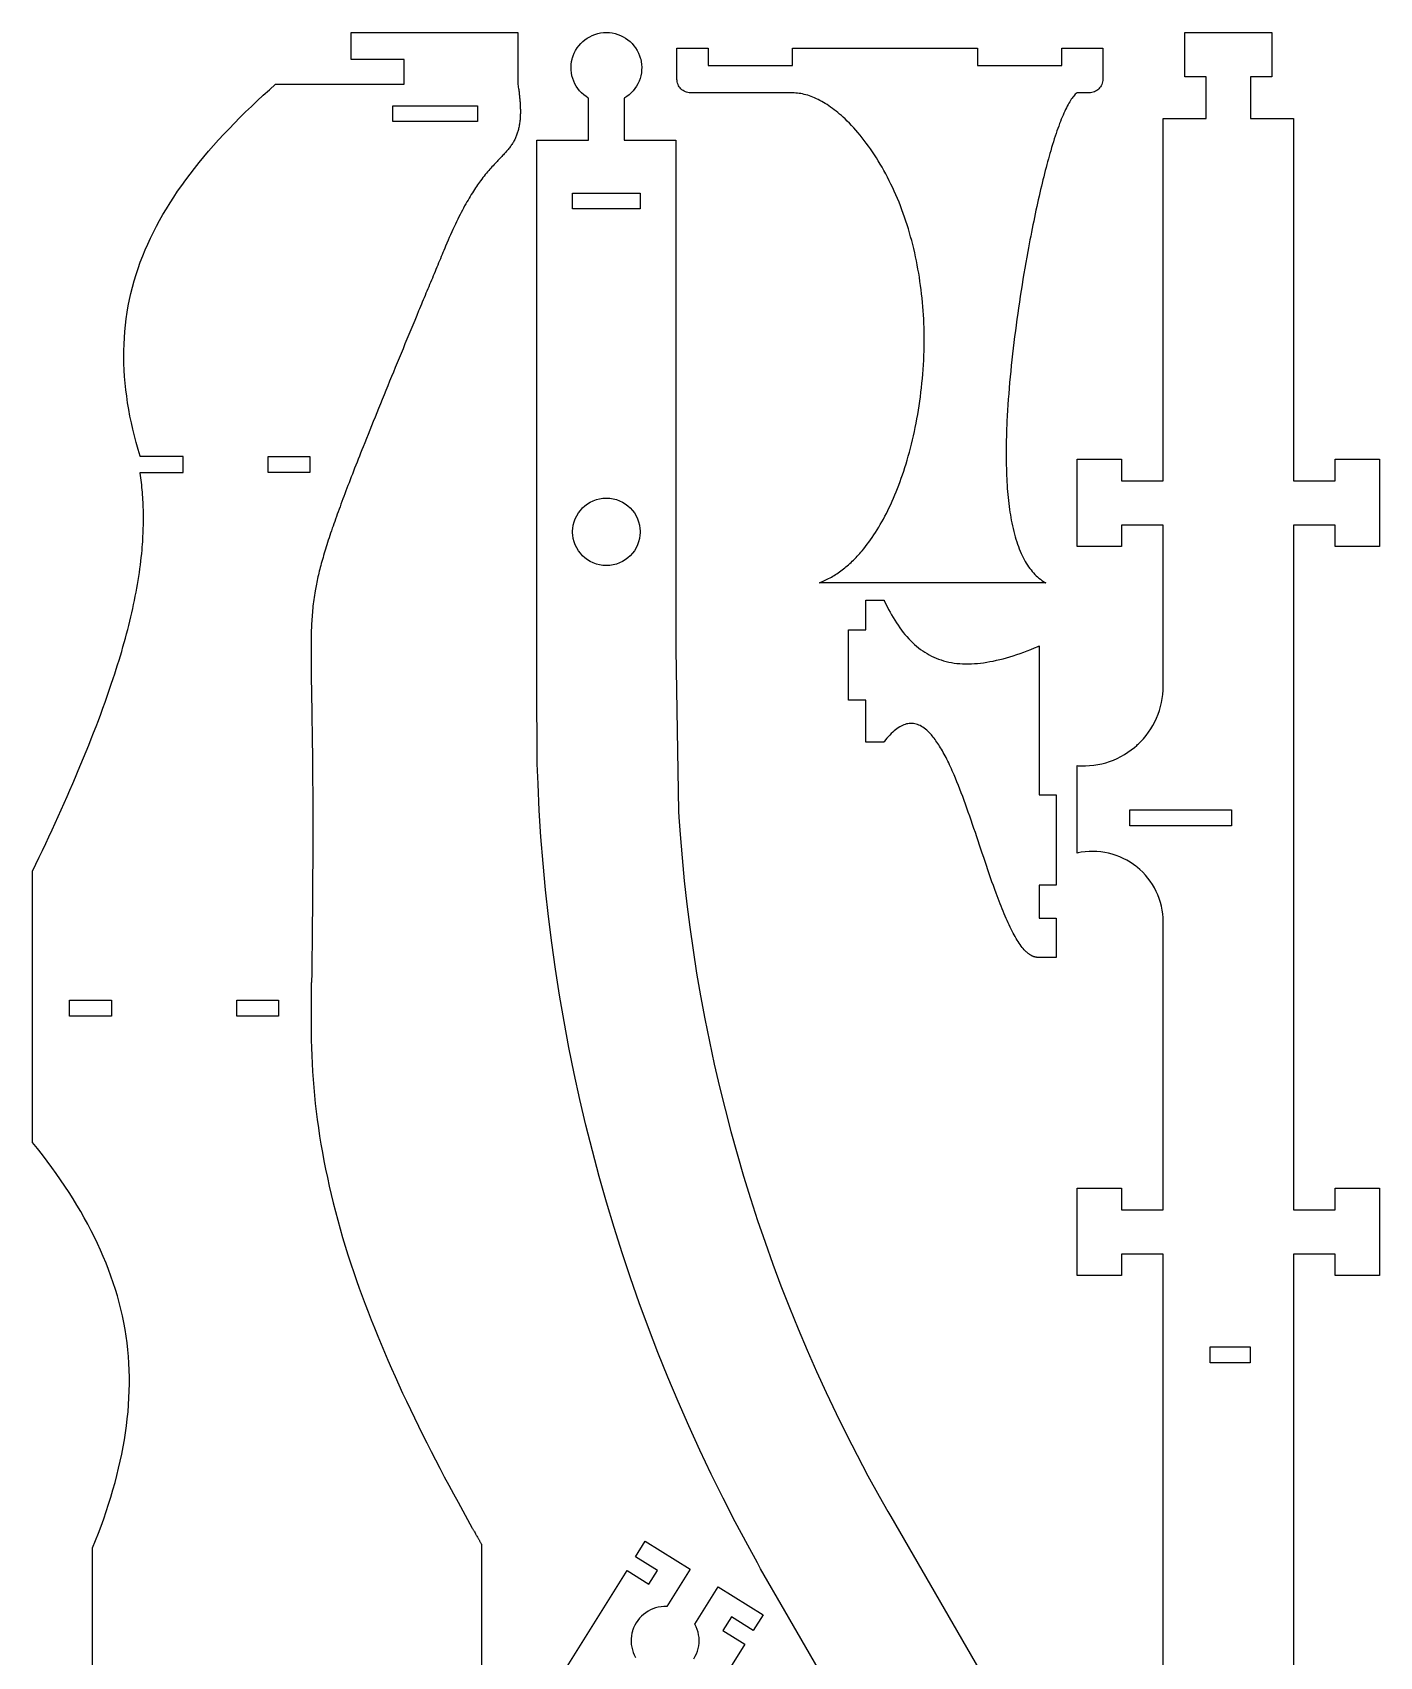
# Model space of a CAD drawing. Extents: x 0 to 250, y 0 to 397.
# Drawn here: x 0 to 156.6, y 208.2 to 397.1 of the extents above; entities that cross this region are included whole.
import ezdxf

# ---------------------------------------------------------------- set-up
doc = ezdxf.new("R2010")
doc.units = 0
doc.layers.get('0').update_dxf_attribs({"linetype": 'CONTINUOUS'})

msp = doc.modelspace()

# ---------------------------------------------------------------- linework, layer by layer
at = {"color": 0}
for points in [[(6.97922, 195.197), (6.97922, 220.821), (6.97944, 220.821), (6.9796, 220.822), (6.97982, 220.822), (6.97999, 220.822), (6.98019, 220.824), (6.98036, 220.824), (6.98058, 220.824), (6.98074, 220.825), (6.98096, 220.825), (6.98112, 220.825), (6.98133, 220.826), (6.9815, 220.826), (6.98167, 220.826), (6.98188, 220.828), (6.98204, 220.828), (6.98226, 220.828), (6.98242, 220.829), (6.98264, 220.829), (6.98281, 220.829), (6.98301, 220.831), (6.98318, 220.831), (6.9834, 220.831), (6.98356, 220.832), (6.98378, 220.832), (6.98394, 220.832), (6.9841, 220.833), (6.98432, 220.833), (6.98449, 220.833), (6.98469, 220.835), (6.98486, 220.835), (6.98508, 220.835), (7.32932, 221.688), (7.66038, 222.539), (7.97803, 223.388), (8.28217, 224.233), (8.5726, 225.079), (8.84913, 225.921), (9.1116, 226.763), (9.35992, 227.601), (9.59381, 228.438), (9.81315, 229.272), (10.0178, 230.104), (10.2075, 230.935), (10.3822, 231.763), (10.5417, 232.588), (10.6857, 233.411), (10.8142, 234.232), (10.927, 235.051), (11.0238, 235.868), (11.1046, 236.682), (11.1692, 237.494), (11.2173, 238.304), (11.2488, 239.111), (11.2636, 239.915), (11.2615, 240.718), (11.2423, 241.518), (11.2058, 242.315), (11.152, 243.11), (11.0805, 243.901), (10.9913, 244.692), (10.8841, 245.479), (10.7589, 246.263), (10.6158, 247.046), (10.4549, 247.825), (10.2764, 248.601), (10.0805, 249.376), (9.86729, 250.147), (9.63704, 250.918), (9.38992, 251.685), (9.12603, 252.45), (8.84554, 253.213), (8.54867, 253.972), (8.23557, 254.731), (7.90642, 255.485), (7.56131, 256.239), (7.20053, 256.99), (6.82417, 257.739), (6.43246, 258.485), (6.0255, 259.231), (5.60351, 259.972), (5.16661, 260.713), (4.715, 261.451), (4.24886, 262.188), (3.76839, 262.921), (3.27365, 263.654), (2.76492, 264.383), (2.24235, 265.112), (1.70606, 265.838), (1.15625, 266.563), (0.59304, 267.285), (0.01671, 268.006), (0, 268.026), (0, 299.564), (0.00027, 299.564), (0.00049, 299.564), (0.00076, 299.565), (0.00098, 299.565), (0.00152, 299.567), (0.00174, 299.567), (0.00201, 299.568), (0.00228, 299.568), (0.0025, 299.568), (0.00277, 299.569), (0.00298, 299.569), (0.00326, 299.569), (0.00353, 299.571), (0.00374, 299.571), (0.00401, 299.571), (0.00423, 299.572), (0.0045, 299.572), (0.00477, 299.574), (0.00499, 299.574), (0.00526, 299.574), (0.00553, 299.575), (0.00575, 299.575), (0.00602, 299.575), (0.00624, 299.576), (0.00678, 299.578), (0.007, 299.578), (0.00727, 299.578), (0.00754, 299.579), (0.39638, 300.383), (0.7806, 301.185), (1.1601, 301.983), (1.53483, 302.776), (1.90468, 303.568), (2.26964, 304.354), (2.62967, 305.138), (2.9846, 305.917), (3.33447, 306.692), (3.67914, 307.463), (4.01861, 308.231), (4.35275, 308.993), (4.68158, 309.753), (5.00493, 310.507), (5.32286, 311.258), (5.63519, 312.004), (5.942, 312.747), (6.24306, 313.485), (6.53842, 314.218), (6.8279, 314.949), (7.1116, 315.672), (7.38932, 316.393), (7.66108, 317.108), (7.92676, 317.819), (8.18636, 318.525), (8.43972, 319.228), (8.68685, 319.924), (8.92768, 320.617), (9.16217, 321.303), (9.39014, 321.986), (9.56478, 322.518), (9.73497, 323.049), (9.90082, 323.575), (10.0623, 324.097), (10.2194, 324.617), (10.3721, 325.133), (10.5203, 325.646), (10.6642, 326.156), (10.8035, 326.661), (10.9385, 327.164), (11.0691, 327.664), (11.1952, 328.16), (11.3168, 328.651), (11.4339, 329.14), (11.5466, 329.626), (11.6548, 330.108), (11.7585, 330.588), (11.8577, 331.063), (11.9524, 331.535), (12.0425, 332.003), (12.1282, 332.468), (12.2093, 332.929), (12.2859, 333.388), (12.3579, 333.842), (12.4254, 334.293), (12.4883, 334.74), (12.5466, 335.185), (12.6004, 335.625), (12.6495, 336.063), (12.6941, 336.496), (12.7342, 336.926), (12.7617, 337.251), (12.7868, 337.574), (12.8094, 337.894), (12.8295, 338.214), (12.8472, 338.531), (12.8624, 338.846), (12.8752, 339.158), (12.8855, 339.469), (12.8934, 339.779), (12.8989, 340.088), (12.902, 340.393), (12.9027, 340.697), (12.901, 341), (12.897, 341.3), (12.8905, 341.599), (12.8817, 341.894), (12.8706, 342.19), (12.857, 342.483), (12.8413, 342.775), (12.8231, 343.064), (12.8026, 343.351), (12.7798, 343.638), (12.7548, 343.922), (12.7274, 344.206), (12.6977, 344.486), (12.6658, 344.765), (12.6317, 345.042), (12.5952, 345.318), (12.5566, 345.592), (12.5157, 345.864), (12.5023, 345.95), (12.5023, 345.95), (17.5149, 345.95), (17.5149, 347.8), (12.5346, 347.8), (12.5335, 347.804), (12.5329, 347.806), (12.5324, 347.807), (12.5318, 347.81), (12.5307, 347.813), (12.5302, 347.814), (12.5296, 347.817), (12.5291, 347.818), (12.528, 347.821), (12.5275, 347.824), (12.5269, 347.825), (12.5264, 347.826), (12.5253, 347.831), (12.5247, 347.832), (12.5242, 347.833), (12.5236, 347.836), (12.5231, 347.838), (12.5225, 347.839), (12.5214, 347.843), (12.5209, 347.844), (12.5203, 347.846), (12.5198, 347.847), (12.5187, 347.851), (12.5182, 347.853), (12.5176, 347.856), (12.2827, 348.633), (12.0627, 349.411), (11.8576, 350.188), (11.6678, 350.961), (11.4931, 351.733), (11.3339, 352.503), (11.1904, 353.272), (11.0626, 354.039), (10.9506, 354.804), (10.8547, 355.567), (10.775, 356.328), (10.7116, 357.088), (10.6648, 357.844), (10.6346, 358.6), (10.6211, 359.354), (10.6246, 360.106), (10.6452, 360.854), (10.683, 361.603), (10.7382, 362.347), (10.8109, 363.092), (10.9013, 363.832), (11.0096, 364.572), (11.1358, 365.31), (11.2802, 366.044), (11.4429, 366.778), (11.624, 367.508), (11.8236, 368.236), (12.042, 368.963), (12.2793, 369.688), (12.5356, 370.41), (12.8111, 371.129), (13.0954, 371.822), (13.3974, 372.514), (13.7168, 373.203), (14.0533, 373.89), (14.4069, 374.576), (14.7775, 375.258), (15.1647, 375.94), (15.5685, 376.619), (15.9886, 377.297), (16.4247, 377.972), (16.8769, 378.646), (17.3449, 379.317), (17.8283, 379.986), (18.3274, 380.654), (18.8417, 381.321), (19.371, 381.985), (19.9151, 382.647), (20.474, 383.307), (21.0474, 383.967), (21.6351, 384.624), (22.2371, 385.279), (22.8531, 385.933), (23.4828, 386.585), (24.1261, 387.235), (24.7828, 387.885), (25.4529, 388.532), (26.136, 389.178), (26.8321, 389.821), (27.5407, 390.464), (28.2621, 391.106), (28.2628, 391.106), (28.2635, 391.107), (28.2642, 391.107), (28.2649, 391.108), (28.2656, 391.108), (28.2663, 391.11), (28.2669, 391.11), (28.2676, 391.11), (28.2683, 391.111), (28.2692, 391.111), (28.2699, 391.112), (28.2706, 391.112), (28.2713, 391.114), (28.2719, 391.114), (28.2726, 391.115), (28.2733, 391.115), (28.274, 391.117), (28.2749, 391.117), (28.2756, 391.117), (28.2763, 391.118), (28.2769, 391.118), (28.2776, 391.119), (28.2783, 391.119), (28.279, 391.121), (28.2797, 391.121), (28.2804, 391.122), (28.2811, 391.122), (28.2818, 391.122), (28.2825, 391.124), (28.2832, 391.124), (43.2081, 391.124), (43.2081, 393.974), (37.0608, 393.974), (37.0608, 397.124), (56.4422, 397.124), (56.4422, 391.056), (56.4651, 390.91), (56.4871, 390.765), (56.5082, 390.622), (56.5282, 390.481), (56.5474, 390.34), (56.5654, 390.201), (56.5826, 390.064), (56.5989, 389.928), (56.614, 389.793), (56.6283, 389.66), (56.6415, 389.526), (56.6539, 389.396), (56.6651, 389.265), (56.6754, 389.138), (56.6847, 389.01), (56.6931, 388.883), (56.7003, 388.76), (56.7067, 388.636), (56.7119, 388.514), (56.7161, 388.393), (56.7194, 388.274), (56.7217, 388.156), (56.7229, 388.037), (56.7231, 387.922), (56.7222, 387.808), (56.7204, 387.694), (56.7175, 387.583), (56.7136, 387.472), (56.7086, 387.364), (56.7026, 387.256), (56.6932, 387.117), (56.6819, 386.981), (56.6689, 386.846), (56.6539, 386.715), (56.6371, 386.585), (56.6183, 386.457), (56.5978, 386.332), (56.5753, 386.21), (56.551, 386.088), (56.5249, 385.969), (56.4968, 385.851), (56.4668, 385.736), (56.435, 385.622), (56.4014, 385.511), (56.3658, 385.4), (56.3285, 385.292), (56.2892, 385.185), (56.2481, 385.079), (56.205, 384.976), (56.1601, 384.874), (56.1133, 384.772), (56.0646, 384.672), (56.0142, 384.574), (55.9617, 384.478), (55.9074, 384.381), (55.8513, 384.286), (55.7932, 384.193), (55.7332, 384.1), (55.6714, 384.008), (55.6076, 383.917), (55.5421, 383.826), (55.4636, 383.724), (55.3826, 383.621), (55.2994, 383.519), (55.2137, 383.417), (55.1257, 383.315), (55.0354, 383.214), (54.9429, 383.111), (54.8479, 383.008), (54.751, 382.906), (54.6517, 382.8), (54.5501, 382.694), (54.4465, 382.586), (54.3408, 382.476), (54.2329, 382.364), (54.1229, 382.249), (54.011, 382.132), (53.8969, 382.011), (53.7808, 381.888), (53.6628, 381.761), (53.5428, 381.631), (53.4208, 381.497), (53.2971, 381.358), (53.1714, 381.215), (53.0437, 381.068), (52.9143, 380.915), (52.7832, 380.757), (52.6501, 380.594), (52.5154, 380.425), (52.3789, 380.25), (52.2407, 380.069), (52.1008, 379.882), (51.9846, 379.724), (51.8674, 379.56), (51.749, 379.39), (51.6296, 379.217), (51.5092, 379.037), (51.3876, 378.854), (51.2651, 378.664), (51.1415, 378.468), (51.0168, 378.268), (50.8912, 378.061), (50.7646, 377.849), (50.6369, 377.631), (50.5082, 377.407), (50.3785, 377.176), (50.2479, 376.94), (50.1163, 376.699), (49.9838, 376.45), (49.8501, 376.194), (49.7157, 375.933), (49.5803, 375.665), (49.4439, 375.39), (49.3065, 375.11), (49.1683, 374.822), (49.0292, 374.526), (48.8892, 374.225), (48.7482, 373.917), (48.6064, 373.6), (48.4636, 373.276), (48.32, 372.946), (48.1756, 372.608), (48.0303, 372.263), (47.9297, 372.022), (47.8289, 371.779), (47.7275, 371.537), (47.6258, 371.293), (47.5239, 371.049), (47.4217, 370.803), (47.319, 370.557), (47.2163, 370.31), (47.1131, 370.063), (47.0096, 369.814), (46.9058, 369.564), (46.8019, 369.315), (46.6976, 369.064), (46.5932, 368.814), (46.4886, 368.563), (46.3837, 368.31), (46.2786, 368.057), (46.1733, 367.804), (46.0679, 367.55), (45.9624, 367.296), (45.8565, 367.042), (45.7507, 366.786), (45.6446, 366.532), (45.5385, 366.276), (45.4322, 366.019), (45.3258, 365.764), (45.2193, 365.507), (45.1128, 365.25), (45.0061, 364.993), (44.8994, 364.736), (44.6718, 364.186), (44.444, 363.638), (44.2165, 363.088), (43.989, 362.537), (43.7618, 361.989), (43.5349, 361.439), (43.3085, 360.89), (43.0826, 360.343), (42.8574, 359.797), (42.6328, 359.251), (42.409, 358.708), (42.1862, 358.167), (41.9646, 357.626), (41.7439, 357.089), (41.5244, 356.553), (41.3063, 356.019), (41.0896, 355.489), (40.8743, 354.961), (40.6607, 354.438), (40.4488, 353.915), (40.2385, 353.399), (40.0301, 352.885), (39.8239, 352.375), (39.6196, 351.868), (39.4174, 351.367), (39.2175, 350.869), (39.02, 350.378), (38.8249, 349.89), (38.6324, 349.408), (38.4425, 348.932), (38.2967, 348.564), (38.1525, 348.2), (38.0101, 347.84), (37.8694, 347.483), (37.7306, 347.131), (37.5933, 346.781), (37.4579, 346.435), (37.3242, 346.092), (37.1924, 345.753), (37.0622, 345.417), (36.934, 345.085), (36.8075, 344.756), (36.6829, 344.431), (36.5601, 344.108), (36.4393, 343.79), (36.3201, 343.475), (36.2031, 343.164), (36.0878, 342.857), (35.9744, 342.553), (35.8631, 342.251), (35.7538, 341.956), (35.6463, 341.661), (35.5407, 341.372), (35.4372, 341.086), (35.3356, 340.803), (35.2361, 340.525), (35.1386, 340.249), (35.0432, 339.978), (34.9497, 339.71), (34.8583, 339.446), (34.7611, 339.161), (34.6664, 338.882), (34.5739, 338.607), (34.484, 338.335), (34.3964, 338.067), (34.311, 337.804), (34.2281, 337.543), (34.1474, 337.287), (34.0689, 337.035), (33.9926, 336.785), (33.9186, 336.539), (33.8468, 336.296), (33.7772, 336.056), (33.7096, 335.819), (33.6442, 335.585), (33.5808, 335.354), (33.5194, 335.126), (33.4601, 334.9), (33.4029, 334.678), (33.3475, 334.457), (33.2942, 334.237), (33.2428, 334.022), (33.1932, 333.807), (33.1456, 333.596), (33.0997, 333.385), (33.0557, 333.176), (33.0133, 332.969), (32.9729, 332.765), (32.9343, 332.561), (32.8972, 332.358), (32.8619, 332.158), (32.8193, 331.904), (32.7792, 331.651), (32.7414, 331.399), (32.7061, 331.147), (32.6729, 330.897), (32.6419, 330.647), (32.6132, 330.397), (32.5865, 330.147), (32.5618, 329.896), (32.539, 329.644), (32.5181, 329.393), (32.499, 329.14), (32.4815, 328.886), (32.4658, 328.631), (32.4517, 328.374), (32.4392, 328.115), (32.4281, 327.854), (32.4183, 327.592), (32.4099, 327.325), (32.4028, 327.057), (32.3968, 326.786), (32.3919, 326.511), (32.3882, 326.233), (32.3854, 325.951), (32.3836, 325.667), (32.3826, 325.378), (32.3824, 325.083), (32.3829, 324.786), (32.3842, 324.483), (32.3858, 324.175), (32.3881, 323.883), (32.3906, 323.588), (32.3936, 323.286), (32.3969, 322.982), (32.4007, 322.672), (32.4047, 322.357), (32.4092, 322.037), (32.4139, 321.714), (32.4189, 321.385), (32.4242, 321.051), (32.4296, 320.713), (32.4353, 320.368), (32.441, 320.018), (32.4469, 319.664), (32.4532, 319.304), (32.4593, 318.939), (32.4657, 318.568), (32.4719, 318.193), (32.4785, 317.811), (32.4849, 317.424), (32.4911, 317.032), (32.4975, 316.633), (32.5039, 316.229), (32.51, 315.818), (32.5161, 315.403), (32.5221, 314.981), (32.5279, 314.553), (32.5335, 314.118), (32.5389, 313.678), (32.5442, 313.232), (32.5512, 312.574), (32.5578, 311.903), (32.5638, 311.219), (32.569, 310.522), (32.5736, 309.811), (32.5778, 309.088), (32.5813, 308.35), (32.584, 307.599), (32.5861, 306.835), (32.5876, 306.058), (32.5883, 305.268), (32.5885, 304.464), (32.5879, 303.647), (32.5865, 302.817), (32.5846, 301.972), (32.5818, 301.115), (32.5782, 300.244), (32.574, 299.361), (32.5689, 298.464), (32.5631, 297.553), (32.5565, 296.629), (32.5492, 295.692), (32.5408, 294.74), (32.5318, 293.776), (32.5219, 292.799), (32.5113, 291.807), (32.4997, 290.803), (32.4872, 289.785), (32.4739, 288.753), (32.4596, 287.707), (32.4446, 286.649), (32.4446, 286.647), (32.4444, 286.647), (32.4444, 286.644), (32.4444, 286.643), (32.4444, 286.64), (32.4444, 286.64), (32.4444, 286.636), (32.4443, 286.636), (32.4443, 286.633), (32.4443, 286.633), (32.4443, 286.631), (32.414, 286.571), (32.414, 282.635), (32.4139, 282.633), (32.4139, 282.633), (32.4028, 281.736), (32.4019, 280.835), (32.4115, 279.931), (32.4319, 279.022), (32.4629, 278.11), (32.5049, 277.193), (32.5576, 276.272), (32.6214, 275.347), (32.6964, 274.418), (32.7825, 273.486), (32.88, 272.549), (32.9889, 271.607), (33.1092, 270.661), (33.2411, 269.713), (33.3849, 268.758), (33.5403, 267.8), (33.7076, 266.836), (33.8871, 265.869), (34.0786, 264.897), (34.2822, 263.922), (34.4982, 262.94), (34.7265, 261.956), (34.9674, 260.965), (35.2208, 259.971), (35.4869, 258.972), (35.7658, 257.968), (36.0576, 256.96), (36.3624, 255.946), (36.6803, 254.928), (37.0113, 253.906), (37.3553, 252.878), (37.6692, 251.967), (37.9928, 251.053), (38.3261, 250.135), (38.6689, 249.213), (39.021, 248.289), (39.3824, 247.36), (39.7529, 246.428), (40.1326, 245.493), (40.5213, 244.556), (40.9187, 243.614), (41.3251, 242.669), (41.7401, 241.721), (42.1638, 240.769), (42.5957, 239.815), (43.0361, 238.858), (43.4849, 237.897), (43.9417, 236.935), (44.4065, 235.968), (44.8794, 234.999), (45.3601, 234.026), (45.8488, 233.051), (46.3449, 232.074), (46.8485, 231.093), (47.3597, 230.11), (47.8782, 229.124), (48.4039, 228.135), (48.9368, 227.143), (49.4768, 226.149), (50.0236, 225.153), (50.5774, 224.154), (51.1381, 223.151), (51.1732, 223.089), (51.2083, 223.026), (51.2436, 222.964), (51.2789, 222.901), (51.3142, 222.839), (51.3494, 222.776), (51.3847, 222.714), (51.4556, 222.589), (51.5264, 222.464), (51.5974, 222.339), (51.6329, 222.276), (51.6685, 222.214), (51.7396, 222.087), (51.7753, 222.025), (51.811, 221.962), (51.8465, 221.9), (51.8824, 221.837), (51.9181, 221.775), (51.9539, 221.712), (51.9896, 221.649), (52.0254, 221.586), (52.0612, 221.524), (52.0972, 221.461), (52.169, 221.335), (52.205, 221.272), (52.2056, 221.271), (52.206, 221.271), (52.2067, 221.269), (52.2069, 221.269), (52.2076, 221.268), (52.2079, 221.268), (52.2083, 221.267), (52.2086, 221.267), (52.2093, 221.265), (52.2096, 221.264), (52.2103, 221.264), (52.2106, 221.263), (52.2108, 221.263), (52.2112, 221.261), (52.2115, 221.261), (52.2119, 221.261), (52.2122, 221.26), (52.2129, 221.258), (52.2132, 221.258), (52.2139, 221.257), (52.2142, 221.257), (52.2146, 221.256), (52.2149, 221.256), (52.2149, 195.197)], [(113.335, 168.761), (87.4646, 213.54), (84.6579, 218.426), (84.2778, 219.103), (83.1574, 221.144), (81.6997, 223.882), (80.2853, 226.64), (78.914, 229.415), (77.5863, 232.213), (76.3021, 235.025), (75.0615, 237.856), (73.865, 240.704), (72.7124, 243.569), (71.6039, 246.45), (70.5397, 249.346), (69.52, 252.257), (68.5449, 255.183), (67.6144, 258.122), (66.7288, 261.075), (65.8882, 264.042), (65.0928, 267.021), (64.3426, 270.011), (63.6379, 273.013), (62.9788, 276.025), (62.3653, 279.049), (61.7976, 282.081), (61.2761, 285.124), (60.8007, 288.175), (60.3715, 291.233), (59.9887, 294.301), (59.6526, 297.375), (59.3632, 300.456), (59.1206, 303.543), (58.925, 306.636), (58.7764, 309.735), (58.6946, 312.061), (58.6753, 312.838), (58.6521, 320.928), (58.6521, 384.592), (64.6521, 384.592), (64.6521, 389.474), (64.5778, 389.518), (64.3619, 389.661), (64.0918, 389.868), (63.8424, 390.094), (63.614, 390.339), (63.4076, 390.6), (63.2239, 390.875), (63.0632, 391.164), (62.9264, 391.464), (62.8139, 391.774), (62.7265, 392.092), (62.6649, 392.417), (62.6296, 392.747), (62.6211, 393.082), (62.6404, 393.418), (62.6879, 393.756), (62.7417, 394.01), (62.7643, 394.092), (62.7868, 394.175), (62.8683, 394.421), (62.9978, 394.736), (63.1513, 395.036), (63.3275, 395.321), (63.525, 395.588), (63.7426, 395.838), (63.9789, 396.068), (64.2325, 396.279), (64.5022, 396.468), (64.7865, 396.636), (65.0843, 396.781), (65.3942, 396.901), (65.7146, 396.997), (66.0444, 397.067), (66.3825, 397.108), (66.641, 397.124), (66.8133, 397.124), (67.0718, 397.108), (67.4097, 397.067), (67.7397, 396.997), (68.0601, 396.901), (68.37, 396.781), (68.6678, 396.636), (68.9521, 396.468), (69.2218, 396.279), (69.4754, 396.068), (69.7117, 395.838), (69.9292, 395.588), (70.1268, 395.321), (70.3029, 395.036), (70.4564, 394.736), (70.586, 394.421), (70.6675, 394.175), (70.6903, 394.092), (70.7126, 394.01), (70.7664, 393.756), (70.8139, 393.418), (70.8331, 393.082), (70.8247, 392.747), (70.7894, 392.417), (70.7278, 392.092), (70.6404, 391.774), (70.5279, 391.464), (70.3911, 391.164), (70.2304, 390.875), (70.0465, 390.6), (69.8401, 390.339), (69.6119, 390.094), (69.3625, 389.868), (69.0922, 389.661), (68.8765, 389.518), (68.8022, 389.474), (68.8022, 384.592), (74.8022, 384.592), (74.8022, 325.344), (75.1092, 306.521), (75.1504, 305.844), (75.2939, 303.815), (75.5178, 301.115), (75.7804, 298.421), (76.0821, 295.732), (76.4222, 293.05), (76.801, 290.375), (77.2182, 287.707), (77.6739, 285.046), (78.1675, 282.393), (78.6992, 279.749), (79.2689, 277.112), (79.8764, 274.486), (80.5217, 271.869), (81.2046, 269.263), (81.9247, 266.665), (82.6824, 264.081), (83.4771, 261.506), (84.309, 258.943), (85.1779, 256.392), (86.0836, 253.853), (87.0261, 251.326), (88.005, 248.814), (89.0206, 246.315), (90.0725, 243.831), (91.1607, 241.36), (92.285, 238.906), (93.445, 236.464), (94.6411, 234.04), (95.8729, 231.631), (97.1404, 229.239), (98.4435, 226.862), (99.4428, 225.092), (99.7818, 224.506), (99.7818, 224.506), (123.012, 184.296)], [(131.466, 186.974), (131.466, 255.028), (126.616, 255.028), (126.616, 252.528), (121.466, 252.528), (121.466, 262.678), (126.616, 262.678), (126.616, 260.178), (131.466, 260.178), (131.466, 293.774), (131.453, 294.124), (131.413, 294.585), (131.349, 295.04), (131.259, 295.492), (131.144, 295.933), (131.005, 296.369), (130.843, 296.794), (130.657, 297.213), (130.448, 297.617), (130.217, 298.01), (129.965, 298.392), (129.691, 298.756), (129.396, 299.108), (129.08, 299.444), (128.744, 299.763), (128.48, 299.992), (128.389, 300.064), (128.299, 300.138), (128.018, 300.344), (127.633, 300.603), (127.237, 300.838), (126.829, 301.049), (126.412, 301.237), (125.985, 301.401), (125.551, 301.539), (125.11, 301.656), (124.664, 301.744), (124.212, 301.813), (123.758, 301.851), (123.3, 301.867), (122.841, 301.856), (122.382, 301.819), (121.923, 301.757), (121.579, 301.694), (121.466, 301.669), (121.466, 311.844), (121.586, 311.833), (121.949, 311.819), (122.43, 311.819), (122.909, 311.844), (123.384, 311.892), (123.855, 311.967), (124.32, 312.063), (124.78, 312.185), (125.232, 312.328), (125.676, 312.496), (126.112, 312.685), (126.538, 312.899), (126.953, 313.132), (127.356, 313.388), (127.747, 313.667), (128.125, 313.963), (128.399, 314.201), (128.488, 314.282), (128.577, 314.364), (128.834, 314.619), (129.161, 314.974), (129.468, 315.342), (129.754, 315.724), (130.02, 316.119), (130.265, 316.526), (130.488, 316.946), (130.689, 317.376), (130.868, 317.817), (131.024, 318.267), (131.158, 318.721), (131.268, 319.185), (131.354, 319.656), (131.416, 320.131), (131.453, 320.61), (131.466, 320.974), (131.466, 339.831), (126.616, 339.831), (126.616, 337.331), (121.466, 337.331), (121.466, 347.481), (121.466, 347.481), (126.616, 347.481), (126.616, 344.981), (131.466, 344.981), (131.466, 387.124), (136.466, 387.124), (136.466, 391.974), (133.966, 391.974), (133.966, 397.124), (144.115, 397.124), (144.115, 391.974), (141.615, 391.974), (141.615, 387.124), (146.615, 387.124), (146.615, 344.981), (151.465, 344.981), (151.465, 347.481), (156.615, 347.481), (156.615, 337.331), (151.465, 337.331), (151.465, 339.831), (146.615, 339.831), (146.615, 260.178), (151.465, 260.178), (151.465, 262.678), (156.615, 262.678), (156.615, 252.528), (151.465, 252.528), (151.465, 255.028), (146.615, 255.028), (146.615, 202.522)], [(38.5053, 169.208), (69.1307, 218.219), (71.6749, 216.629), (72.6553, 218.199), (70.1111, 219.788), (71.2504, 221.611), (76.466, 218.353), (73.7533, 214.011), (73.7533, 214.011), (73.6697, 214.015), (73.4181, 214.014), (73.0881, 213.989), (72.7646, 213.938), (72.4492, 213.86), (72.1431, 213.757), (71.8478, 213.629), (71.5643, 213.479), (71.2944, 213.307), (71.0392, 213.114), (70.8001, 212.9), (70.5785, 212.668), (70.3757, 212.417), (70.1931, 212.147), (70.0321, 211.862), (69.8939, 211.561), (69.8051, 211.326), (69.7801, 211.246), (69.755, 211.167), (69.6932, 210.922), (69.6344, 210.597), (69.6035, 210.271), (69.5994, 209.946), (69.6221, 209.624), (69.6707, 209.306), (69.7447, 208.994), (69.8435, 208.689), (69.9664, 208.393), (70.1131, 208.108)], [(76.9037, 207.954), (77.0653, 208.236), (77.2022, 208.529), (77.3144, 208.831), (77.4015, 209.139), (77.4636, 209.453), (77.4999, 209.771), (77.5106, 210.092), (77.495, 210.413), (77.4533, 210.732), (77.385, 211.05), (77.29, 211.364), (77.1678, 211.671), (77.0588, 211.899), (77.0183, 211.971), (79.731, 216.313), (84.9464, 213.053), (83.8071, 211.231), (81.2629, 212.819), (80.2826, 211.251), (82.8268, 209.661), (57.5006, 169.131)]]:
    msp.add_lwpolyline(points, dxfattribs=at)
for points in [[(91.5003, 333.1), (91.5146, 333.107), (91.529, 333.112), (91.5435, 333.119), (91.5578, 333.126), (91.5722, 333.132), (91.5865, 333.139), (91.601, 333.146), (91.6153, 333.151), (91.6297, 333.158), (91.6585, 333.171), (91.6729, 333.178), (91.6872, 333.183), (91.7017, 333.19), (91.7304, 333.203), (91.7449, 333.208), (91.7592, 333.215), (91.7736, 333.222), (91.8024, 333.235), (91.8167, 333.24), (91.8311, 333.247), (91.8456, 333.254), (91.8599, 333.26), (91.8743, 333.267), (91.8886, 333.272), (91.9031, 333.279), (91.9174, 333.286), (92.0806, 333.36), (92.2428, 333.436), (92.4043, 333.517), (92.565, 333.6), (92.725, 333.686), (92.884, 333.775), (93.0424, 333.867), (93.1999, 333.963), (93.3565, 334.061), (93.5124, 334.162), (93.6675, 334.267), (93.8218, 334.374), (93.9753, 334.485), (94.1278, 334.599), (94.2797, 334.715), (94.4307, 334.835), (94.5808, 334.958), (94.7301, 335.083), (94.8788, 335.213), (95.0264, 335.344), (95.1733, 335.481), (95.3193, 335.618), (95.4646, 335.76), (95.6089, 335.904), (95.7524, 336.051), (95.8951, 336.201), (96.0369, 336.356), (96.1779, 336.513), (96.3181, 336.672), (96.4574, 336.835), (96.659, 337.079), (96.859, 337.329), (97.0572, 337.586), (97.2536, 337.85), (97.4481, 338.121), (97.6406, 338.397), (97.831, 338.682), (98.0196, 338.972), (98.206, 339.268), (98.3903, 339.572), (98.5724, 339.882), (98.7524, 340.197), (98.93, 340.521), (99.1054, 340.849), (99.2785, 341.185), (99.449, 341.525), (99.6174, 341.874), (99.7831, 342.228), (99.9462, 342.588), (100.107, 342.953), (100.265, 343.325), (100.42, 343.704), (100.573, 344.088), (100.723, 344.478), (100.87, 344.874), (101.014, 345.275), (101.156, 345.683), (101.294, 346.097), (101.43, 346.517), (101.563, 346.942), (101.697, 347.39), (101.829, 347.846), (101.956, 348.307), (102.08, 348.774), (102.2, 349.246), (102.316, 349.724), (102.428, 350.206), (102.536, 350.693), (102.639, 351.186), (102.738, 351.682), (102.833, 352.183), (102.923, 352.689), (103.009, 353.199), (103.089, 353.711), (103.165, 354.228), (103.237, 354.749), (103.303, 355.272), (103.364, 355.799), (103.42, 356.329), (103.47, 356.861), (103.516, 357.396), (103.556, 357.933), (103.59, 358.474), (103.618, 359.015), (103.641, 359.56), (103.658, 360.106), (103.67, 360.653), (103.675, 361.201), (103.674, 361.751), (103.667, 362.301), (103.655, 362.792), (103.638, 363.281), (103.616, 363.771), (103.589, 364.261), (103.557, 364.751), (103.52, 365.24), (103.477, 365.729), (103.43, 366.218), (103.377, 366.707), (103.319, 367.193), (103.256, 367.679), (103.188, 368.164), (103.115, 368.647), (103.037, 369.129), (102.953, 369.61), (102.865, 370.089), (102.771, 370.565), (102.672, 371.039), (102.569, 371.511), (102.46, 371.981), (102.346, 372.447), (102.227, 372.911), (102.103, 373.372), (101.973, 373.831), (101.839, 374.285), (101.7, 374.736), (101.555, 375.183), (101.406, 375.628), (101.251, 376.068), (101.092, 376.503), (100.924, 376.943), (100.751, 377.378), (100.573, 377.808), (100.391, 378.233), (100.204, 378.654), (100.012, 379.068), (99.8165, 379.478), (99.6167, 379.882), (99.4128, 380.281), (99.205, 380.672), (98.9936, 381.06), (98.7785, 381.44), (98.5601, 381.814), (98.3385, 382.182), (98.1137, 382.543), (97.886, 382.897), (97.6554, 383.244), (97.4222, 383.585), (97.1865, 383.918), (96.9485, 384.244), (96.7081, 384.563), (96.4657, 384.874), (96.2214, 385.176), (95.9753, 385.472), (95.7275, 385.758), (95.4783, 386.037), (95.2278, 386.308), (94.9761, 386.571), (94.7233, 386.824), (94.4697, 387.068), (94.2611, 387.263), (94.0524, 387.45), (93.8436, 387.632), (93.6347, 387.807), (93.426, 387.976), (93.2172, 388.14), (93.0086, 388.296), (92.8001, 388.447), (92.5919, 388.592), (92.384, 388.729), (92.1764, 388.86), (91.9693, 388.985), (91.7626, 389.103), (91.5564, 389.215), (91.3508, 389.321), (91.1458, 389.419), (90.9415, 389.511), (90.7381, 389.597), (90.5353, 389.675), (90.3333, 389.747), (90.1324, 389.813), (89.9324, 389.872), (89.7333, 389.924), (89.5354, 389.968), (89.3386, 390.007), (89.1429, 390.039), (88.9486, 390.063), (88.7554, 390.081), (88.5637, 390.09), (88.3733, 390.094), (76.4896, 390.094), (76.3668, 390.103), (76.2081, 390.126), (76.0546, 390.167), (75.9076, 390.219), (75.7678, 390.287), (75.6358, 390.368), (75.5126, 390.46), (75.399, 390.563), (75.2958, 390.676), (75.2036, 390.8), (75.1235, 390.932), (75.0561, 391.071), (75.0024, 391.218), (74.9628, 391.372), (74.9387, 391.531), (74.9303, 391.653), (74.9303, 395.294), (78.5507, 395.294), (78.5507, 393.294), (88.3507, 393.294), (88.3507, 395.294), (109.864, 395.294), (109.864, 393.294), (119.664, 393.294), (119.664, 395.294), (124.441, 395.294), (124.441, 391.653), (124.432, 391.531), (124.408, 391.372), (124.369, 391.218), (124.315, 391.071), (124.248, 390.932), (124.168, 390.8), (124.075, 390.676), (123.972, 390.563), (123.859, 390.46), (123.735, 390.368), (123.603, 390.287), (123.464, 390.219), (123.317, 390.167), (123.163, 390.126), (123.004, 390.103), (122.882, 390.094), (121.416, 390.094), (121.328, 390.018), (121.24, 389.932), (121.15, 389.838), (121.06, 389.732), (120.969, 389.618), (120.877, 389.494), (120.784, 389.362), (120.691, 389.219), (120.597, 389.068), (120.502, 388.907), (120.406, 388.736), (120.31, 388.556), (120.213, 388.367), (120.115, 388.168), (120.017, 387.96), (119.918, 387.743), (119.819, 387.517), (119.719, 387.281), (119.619, 387.035), (119.518, 386.781), (119.417, 386.517), (119.315, 386.244), (119.213, 385.963), (119.111, 385.671), (119.008, 385.371), (118.905, 385.061), (118.801, 384.742), (118.697, 384.414), (118.593, 384.076), (118.489, 383.731), (118.384, 383.375), (118.295, 383.064), (118.205, 382.747), (118.115, 382.424), (118.025, 382.093), (117.934, 381.757), (117.844, 381.415), (117.753, 381.067), (117.663, 380.711), (117.572, 380.351), (117.482, 379.986), (117.391, 379.614), (117.301, 379.237), (117.21, 378.854), (117.12, 378.467), (117.03, 378.074), (116.94, 377.676), (116.85, 377.274), (116.761, 376.865), (116.672, 376.453), (116.583, 376.036), (116.495, 375.615), (116.406, 375.189), (116.318, 374.758), (116.231, 374.324), (116.144, 373.885), (116.058, 373.443), (115.972, 372.996), (115.886, 372.546), (115.801, 372.092), (115.717, 371.635), (115.602, 371.001), (115.489, 370.362), (115.377, 369.719), (115.267, 369.071), (115.159, 368.418), (115.052, 367.761), (114.947, 367.101), (114.845, 366.439), (114.744, 365.772), (114.645, 365.104), (114.549, 364.435), (114.455, 363.763), (114.364, 363.09), (114.276, 362.418), (114.19, 361.744), (114.107, 361.072), (114.027, 360.4), (113.95, 359.729), (113.876, 359.06), (113.805, 358.393), (113.738, 357.728), (113.674, 357.065), (113.614, 356.406), (113.558, 355.75), (113.505, 355.099), (113.456, 354.453), (113.412, 353.81), (113.371, 353.174), (113.335, 352.542), (113.302, 351.917), (113.282, 351.468), (113.264, 351.022), (113.248, 350.581), (113.235, 350.143), (113.224, 349.71), (113.216, 349.279), (113.21, 348.854), (113.207, 348.432), (113.206, 348.015), (113.208, 347.603), (113.212, 347.193), (113.219, 346.79), (113.228, 346.39), (113.24, 345.996), (113.255, 345.606), (113.272, 345.221), (113.292, 344.84), (113.315, 344.465), (113.34, 344.094), (113.368, 343.731), (113.399, 343.369), (113.432, 343.015), (113.469, 342.667), (113.508, 342.324), (113.55, 341.985), (113.594, 341.653), (113.642, 341.326), (113.692, 341.006), (113.745, 340.69), (113.802, 340.382), (113.861, 340.079), (113.931, 339.742), (114.005, 339.412), (114.083, 339.09), (114.164, 338.776), (114.25, 338.469), (114.338, 338.171), (114.431, 337.879), (114.527, 337.596), (114.626, 337.319), (114.729, 337.051), (114.836, 336.79), (114.946, 336.536), (115.06, 336.292), (115.177, 336.053), (115.298, 335.822), (115.422, 335.6), (115.551, 335.385), (115.682, 335.178), (115.817, 334.978), (115.956, 334.785), (116.097, 334.6), (116.243, 334.424), (116.392, 334.253), (116.544, 334.092), (116.7, 333.936), (116.86, 333.79), (117.023, 333.65), (117.189, 333.519), (117.359, 333.394), (117.532, 333.278), (117.71, 333.162), (117.713, 333.161), (117.717, 333.158), (117.721, 333.157), (117.724, 333.154), (117.728, 333.151), (117.731, 333.149), (117.735, 333.147), (117.738, 333.144), (117.742, 333.143), (117.746, 333.14), (117.749, 333.138), (117.753, 333.136), (117.756, 333.133), (117.76, 333.131), (117.763, 333.129), (117.767, 333.126), (117.771, 333.124), (117.774, 333.122), (117.781, 333.117), (117.785, 333.115), (117.788, 333.112), (117.792, 333.11), (117.795, 333.108), (117.799, 333.106), (117.806, 333.101), (117.81, 333.099), (117.813, 333.096), (117.817, 333.094), (91.4858, 333.094), (91.5003, 333.1)], [(41.8861, 388.601), (51.7361, 388.601), (51.7361, 386.751), (41.8861, 386.751), (41.8861, 388.601)], [(62.8022, 378.442), (70.6521, 378.442), (70.6521, 376.592), (62.8022, 376.592), (62.8022, 378.442)], [(27.4139, 347.8), (32.264, 347.8), (32.264, 345.95), (27.4139, 345.95), (27.4139, 347.8)], [(66.7272, 342.96), (66.8275, 342.96), (67.1285, 342.94), (67.5182, 342.881), (67.8943, 342.783), (68.2549, 342.651), (68.5981, 342.486), (68.9217, 342.29), (69.2237, 342.064), (69.5025, 341.81), (69.756, 341.532), (69.9818, 341.229), (70.1785, 340.906), (70.3436, 340.563), (70.4757, 340.203), (70.5724, 339.826), (70.6318, 339.436), (70.6521, 339.135), (70.6521, 338.935), (70.6318, 338.633), (70.5724, 338.244), (70.4757, 337.868), (70.3436, 337.507), (70.1785, 337.164), (69.9818, 336.84), (69.756, 336.539), (69.5025, 336.26), (69.2237, 336.007), (68.9217, 335.781), (68.5981, 335.583), (68.2549, 335.418), (67.8943, 335.286), (67.5182, 335.19), (67.1285, 335.131), (66.8275, 335.11), (66.6268, 335.11), (66.3258, 335.131), (65.9361, 335.19), (65.56, 335.286), (65.1993, 335.418), (64.8562, 335.583), (64.5326, 335.781), (64.2306, 336.007), (63.9518, 336.26), (63.6985, 336.539), (63.4725, 336.84), (63.2758, 337.164), (63.1106, 337.507), (62.9786, 337.868), (62.8818, 338.244), (62.8224, 338.633), (62.8022, 338.935), (62.8022, 339.135), (62.8224, 339.436), (62.8818, 339.826), (62.9786, 340.203), (63.1106, 340.563), (63.2758, 340.906), (63.4725, 341.229), (63.6985, 341.532), (63.9518, 341.81), (64.2306, 342.064), (64.5326, 342.29), (64.8562, 342.486), (65.1993, 342.651), (65.56, 342.783), (65.9361, 342.881), (66.3258, 342.94), (66.6268, 342.96), (66.7272, 342.96)], [(99.0238, 331.05), (99.1881, 330.699), (99.356, 330.354), (99.5272, 330.017), (99.7021, 329.688), (99.8807, 329.367), (100.063, 329.054), (100.249, 328.749), (100.438, 328.451), (100.632, 328.162), (100.829, 327.882), (101.03, 327.61), (101.235, 327.346), (101.443, 327.092), (101.656, 326.844), (101.873, 326.607), (102.094, 326.378), (102.319, 326.157), (102.548, 325.946), (102.781, 325.743), (103.019, 325.55), (103.26, 325.365), (103.506, 325.19), (103.756, 325.025), (104.011, 324.868), (104.27, 324.721), (104.534, 324.585), (104.802, 324.457), (105.074, 324.339), (105.351, 324.231), (105.633, 324.132), (105.929, 324.04), (106.23, 323.96), (106.536, 323.889), (106.847, 323.829), (107.163, 323.779), (107.484, 323.739), (107.81, 323.71), (108.14, 323.689), (108.475, 323.679), (108.815, 323.679), (109.159, 323.688), (109.508, 323.706), (109.861, 323.733), (110.219, 323.771), (110.581, 323.817), (110.947, 323.872), (111.318, 323.936), (111.693, 324.01), (112.072, 324.09), (112.455, 324.181), (112.842, 324.281), (113.233, 324.388), (113.628, 324.503), (114.028, 324.626), (114.43, 324.758), (114.837, 324.899), (115.248, 325.046), (115.662, 325.201), (116.08, 325.365), (116.501, 325.536), (116.926, 325.714), (116.93, 325.715), (116.937, 325.718), (116.94, 325.721), (116.944, 325.722), (116.947, 325.724), (116.954, 325.726), (116.958, 325.728), (116.961, 325.729), (116.965, 325.731), (116.968, 325.732), (116.972, 325.733), (116.975, 325.735), (116.982, 325.737), (116.985, 325.739), (116.992, 325.743), (116.996, 325.744), (117.003, 325.747), (117.006, 325.749), (117.01, 325.75), (117.013, 325.751), (117.02, 325.754), (117.024, 325.756), (117.027, 325.757), (117.031, 325.758), (117.031, 308.451), (119.031, 308.451), (119.031, 297.949), (117.031, 297.949), (117.031, 294.099), (119.031, 294.099), (119.031, 289.528), (116.956, 289.528), (116.908, 289.528), (116.86, 289.531), (116.813, 289.535), (116.765, 289.539), (116.718, 289.546), (116.67, 289.554), (116.623, 289.564), (116.576, 289.575), (116.528, 289.588), (116.481, 289.603), (116.434, 289.618), (116.387, 289.635), (116.34, 289.654), (116.293, 289.674), (116.246, 289.694), (116.199, 289.718), (116.153, 289.742), (116.106, 289.768), (116.059, 289.794), (116.013, 289.824), (115.966, 289.853), (115.92, 289.885), (115.874, 289.917), (115.828, 289.95), (115.781, 289.986), (115.735, 290.022), (115.689, 290.061), (115.643, 290.1), (115.597, 290.14), (115.552, 290.183), (115.432, 290.3), (115.313, 290.425), (115.194, 290.561), (115.075, 290.704), (114.956, 290.857), (114.838, 291.018), (114.72, 291.188), (114.602, 291.365), (114.484, 291.551), (114.367, 291.744), (114.249, 291.946), (114.132, 292.156), (114.015, 292.371), (113.899, 292.594), (113.782, 292.825), (113.665, 293.063), (113.549, 293.306), (113.433, 293.557), (113.316, 293.813), (113.2, 294.075), (113.084, 294.344), (112.968, 294.619), (112.852, 294.899), (112.736, 295.185), (112.62, 295.475), (112.504, 295.771), (112.388, 296.071), (112.272, 296.376), (112.156, 296.686), (112.04, 297.001), (111.88, 297.442), (111.719, 297.889), (111.559, 298.343), (111.398, 298.801), (111.237, 299.265), (111.077, 299.735), (110.916, 300.207), (110.755, 300.682), (110.594, 301.16), (110.432, 301.64), (110.271, 302.122), (110.109, 302.604), (109.948, 303.088), (109.786, 303.569), (109.623, 304.051), (109.461, 304.531), (109.298, 305.008), (109.135, 305.483), (108.972, 305.956), (108.808, 306.424), (108.645, 306.888), (108.481, 307.346), (108.316, 307.799), (108.151, 308.246), (107.986, 308.686), (107.821, 309.118), (107.655, 309.543), (107.488, 309.96), (107.322, 310.367), (107.155, 310.764), (107.051, 311.004), (106.946, 311.242), (106.842, 311.475), (106.738, 311.704), (106.633, 311.929), (106.528, 312.149), (106.423, 312.365), (106.318, 312.576), (106.213, 312.783), (106.107, 312.985), (106.001, 313.182), (105.896, 313.375), (105.79, 313.564), (105.683, 313.747), (105.577, 313.925), (105.471, 314.099), (105.364, 314.267), (105.258, 314.429), (105.151, 314.588), (105.044, 314.74), (104.937, 314.888), (104.829, 315.031), (104.722, 315.167), (104.614, 315.299), (104.507, 315.425), (104.399, 315.544), (104.291, 315.66), (104.183, 315.768), (104.075, 315.871), (103.967, 315.968), (103.813, 316.097), (103.658, 316.213), (103.504, 316.318), (103.349, 316.412), (103.194, 316.494), (103.039, 316.565), (102.883, 316.624), (102.727, 316.672), (102.571, 316.708), (102.415, 316.733), (102.258, 316.746), (102.101, 316.749), (101.943, 316.739), (101.785, 316.718), (101.627, 316.686), (101.468, 316.642), (101.309, 316.586), (101.149, 316.519), (100.988, 316.442), (100.828, 316.353), (100.666, 316.251), (100.504, 316.139), (100.341, 316.015), (100.178, 315.879), (100.014, 315.733), (99.8492, 315.575), (99.6839, 315.404), (99.5179, 315.224), (99.3511, 315.031), (99.1835, 314.826), (99.0153, 314.611), (99.0129, 314.608), (99.0122, 314.607), (99.0107, 314.606), (99.01, 314.604), (99.0085, 314.603), (99.0078, 314.601), (99.0054, 314.599), (99.0047, 314.597), (99.004, 314.597), (99.0032, 314.596), (99.0003, 314.592), (98.9994, 314.59), (98.9988, 314.59), (98.995, 314.585), (98.9943, 314.583), (98.9935, 314.583), (98.9928, 314.582), (96.8806, 314.582), (96.8806, 319.469), (94.8806, 319.469), (94.8806, 327.619), (96.8806, 327.619), (96.8806, 331.094), (99.0038, 331.094), (99.0238, 331.05)], [(127.572, 306.688), (139.422, 306.688), (139.422, 304.838), (127.572, 304.838), (127.572, 306.688)], [(4.31771, 284.56), (9.16769, 284.56), (9.16769, 282.71), (4.31771, 282.71), (4.31771, 284.56)], [(23.7407, 284.56), (28.5907, 284.56), (28.5907, 282.71), (23.7407, 282.71), (23.7407, 284.56)], [(136.939, 244.239), (141.592, 244.239), (141.592, 242.389), (136.939, 242.389), (136.939, 244.239)]]:
    msp.add_lwpolyline(points, close=True, dxfattribs=at)

doc.saveas('drawing.dxf')
